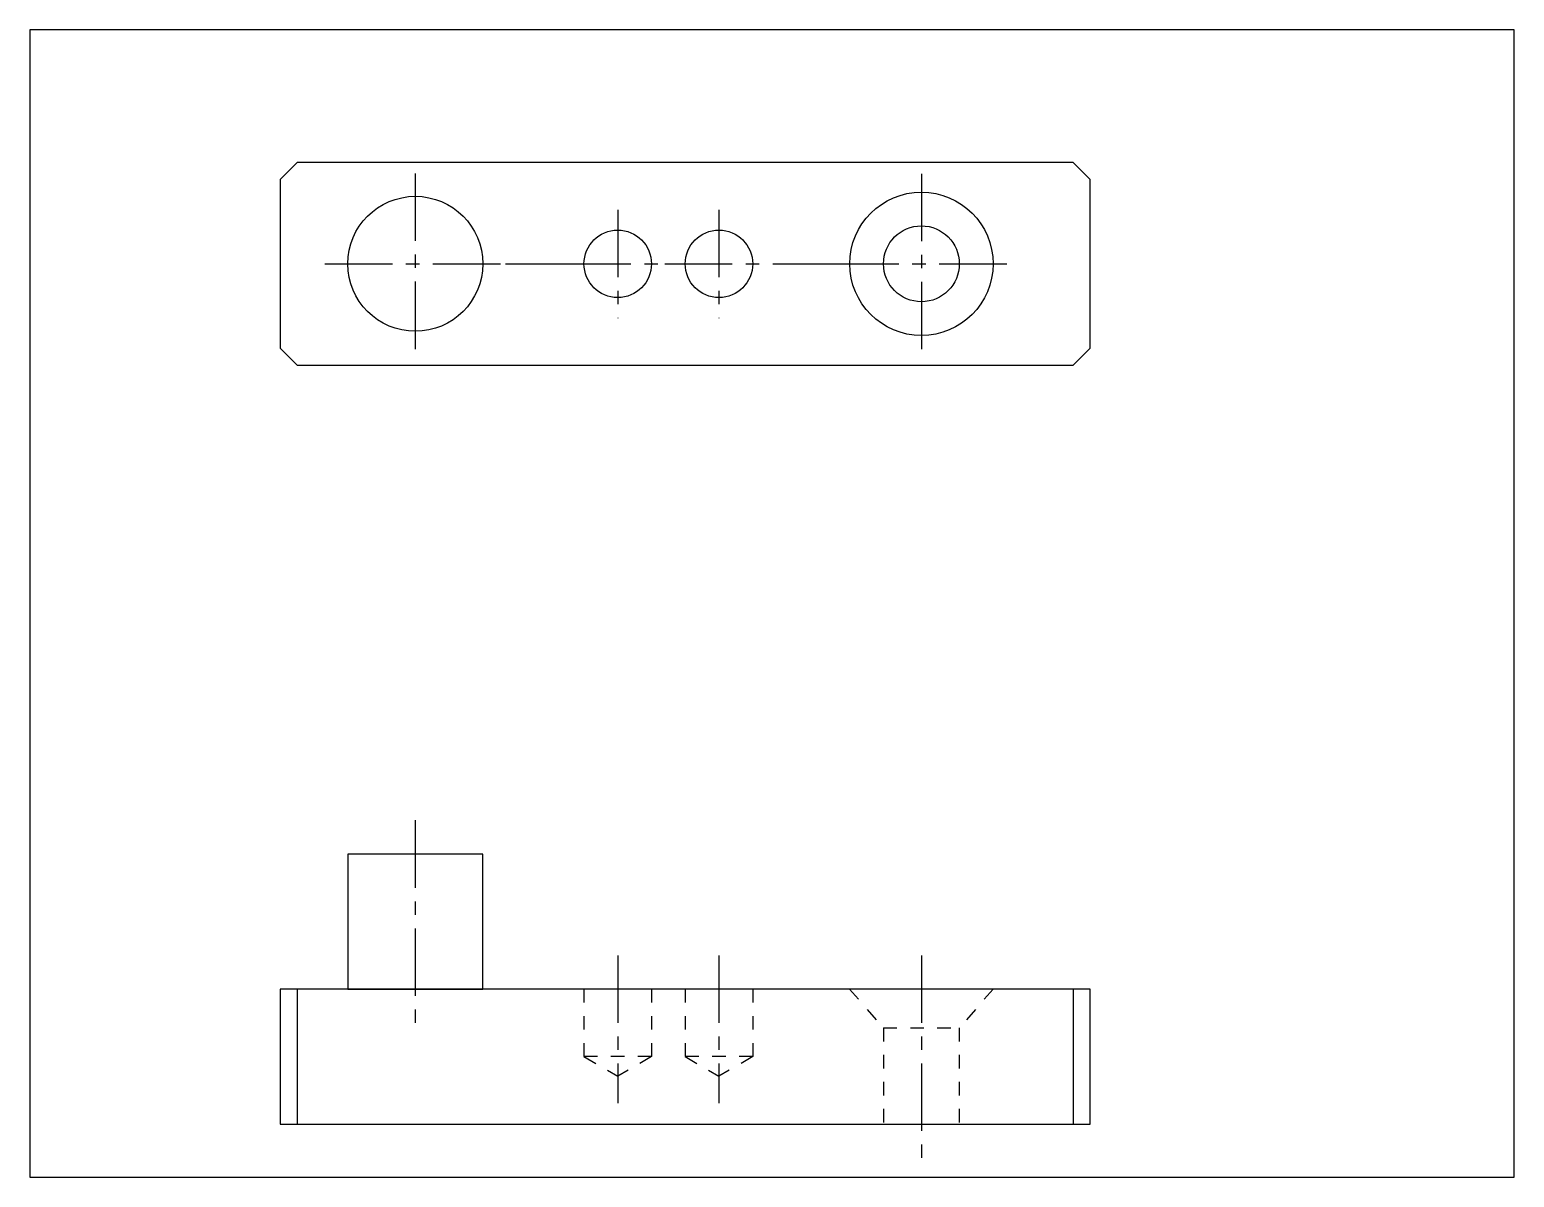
# Model space of a CAD drawing. Header units: inches. Extents: x 0 to 11, y 0 to 8.5.
import ezdxf

# ---------------------------------------------------------------- set-up
doc = ezdxf.new("R2010")
doc.units = ezdxf.units.IN
doc.header["$LTSCALE"] = 0.4
doc.header["$MEASUREMENT"] = 0
doc.linetypes.add('CENTER', pattern=[2, 1.25, -0.25, 0.25, -0.25])
doc.linetypes.add('HIDDEN', pattern=[0.375, 0.25, -0.125])
for name, color, linetype in [('Center', 7, 'CENTER'), ('Hidden', 5, 'HIDDEN'), ('Viewport', 2, 'Continuous'), ('Visible', 1, 'Continuous')]:
    doc.layers.add(name, color=color, linetype=linetype)

msp = doc.modelspace()

# ---------------------------------------------------------------- linework, layer by layer
at = {"layer": 'Center'}
for p, q in [((2.857, 7.435), (2.857, 6.097)), ((6.607, 7.433), (6.607, 6.098)), ((4.357, 7.167), (4.357, 6.364)), ((5.107, 7.167), (5.107, 6.364)), ((2.188, 6.766), (3.526, 6.766)), ((3.526, 6.766), (3.955, 6.766)), ((3.955, 6.766), (4.758, 6.766)), ((4.705, 6.766), (5.508, 6.766)), ((5.508, 6.766), (5.939, 6.766)), ((5.939, 6.766), (7.274, 6.766)), ((2.857, 2.644), (2.857, 1.144)), ((4.357, 1.644), (4.357, 0.55)), ((5.107, 1.644), (5.107, 0.55)), ((6.607, 1.644), (6.607, 0.144))]:
    msp.add_line(p, q, dxfattribs=at)
at = {"layer": 'Hidden'}
for p, q in [((4.107, 1.394), (4.107, 0.894)), ((4.607, 1.394), (4.607, 0.894)), ((4.857, 1.394), (4.857, 0.894)), ((5.357, 1.394), (5.357, 0.894)), ((6.075, 1.394), (6.325, 1.106)), ((7.138, 1.394), (6.888, 1.106)), ((6.325, 1.106), (6.888, 1.106)), ((6.325, 1.106), (6.325, 0.394)), ((6.888, 1.106), (6.888, 0.394)), ((4.607, 0.894), (4.107, 0.894)), ((4.107, 0.894), (4.357, 0.75)), ((4.607, 0.894), (4.357, 0.75)), ((5.357, 0.894), (4.857, 0.894)), ((4.857, 0.894), (5.107, 0.75)), ((5.357, 0.894), (5.107, 0.75))]:
    msp.add_line(p, q, dxfattribs=at)
at = {"layer": 'Viewport'}
msp.add_lwpolyline([(0, 0), (11, 0), (11, 8.5), (0, 8.5)], close=True, dxfattribs=at)
at = {"layer": 'Visible'}
for p, q in [((1.982, 7.516), (1.857, 7.391)), ((7.732, 7.516), (1.982, 7.516)), ((7.857, 7.391), (7.732, 7.516)), ((1.857, 7.391), (1.857, 6.141)), ((7.857, 6.141), (7.857, 7.391)), ((1.857, 6.141), (1.982, 6.016)), ((7.732, 6.016), (7.857, 6.141)), ((1.982, 6.016), (7.732, 6.016)), ((7.857, 1.394), (1.857, 1.394)), ((1.857, 1.394), (1.857, 0.394)), ((1.982, 1.394), (1.982, 0.394)), ((7.732, 1.394), (7.732, 0.394)), ((7.857, 0.394), (7.857, 1.394)), ((1.857, 0.394), (7.857, 0.394))]:
    msp.add_line(p, q, dxfattribs=at)
msp.add_lwpolyline([(2.357, 1.394), (3.357, 1.394), (3.357, 2.394), (2.357, 2.394)], close=True, dxfattribs=at)
for centre, radius in [((2.857, 6.766), 0.5), ((6.607, 6.766), 0.531), ((6.607, 6.766), 0.281), ((4.357, 6.766), 0.25), ((5.107, 6.766), 0.25)]:
    msp.add_circle(centre, radius, dxfattribs=at)

doc.saveas('drawing.dxf')
